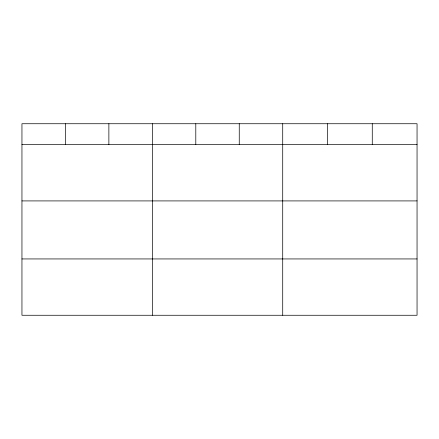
<?xml version="1.0" encoding="UTF-8"?>
<svg xmlns="http://www.w3.org/2000/svg" width="439" height="439" viewBox="0 0 439 439"><rect width="100%" height="100%" fill="white"/><g stroke="black" fill="none" stroke-linecap="round" stroke-linejoin="round"><path stroke-width="0.66" d="M417.05 200.914L417.05 123.738L21.95 123.738L21.95 315.262L417.05 315.262L417.05 200.914L21.95 200.914M21.95 144.59L417.05 144.59M21.95 258.939L417.05 258.939M372.272 123.738L372.272 144.59M327.494 123.738L327.494 144.59M282.716 123.738L282.716 315.262M239.255 123.738L239.255 144.59M195.794 123.738L195.794 144.59M152.333 123.738L152.333 315.262M108.872 123.738L108.872 144.59M65.411 123.738L65.411 144.59"/></g></svg>
